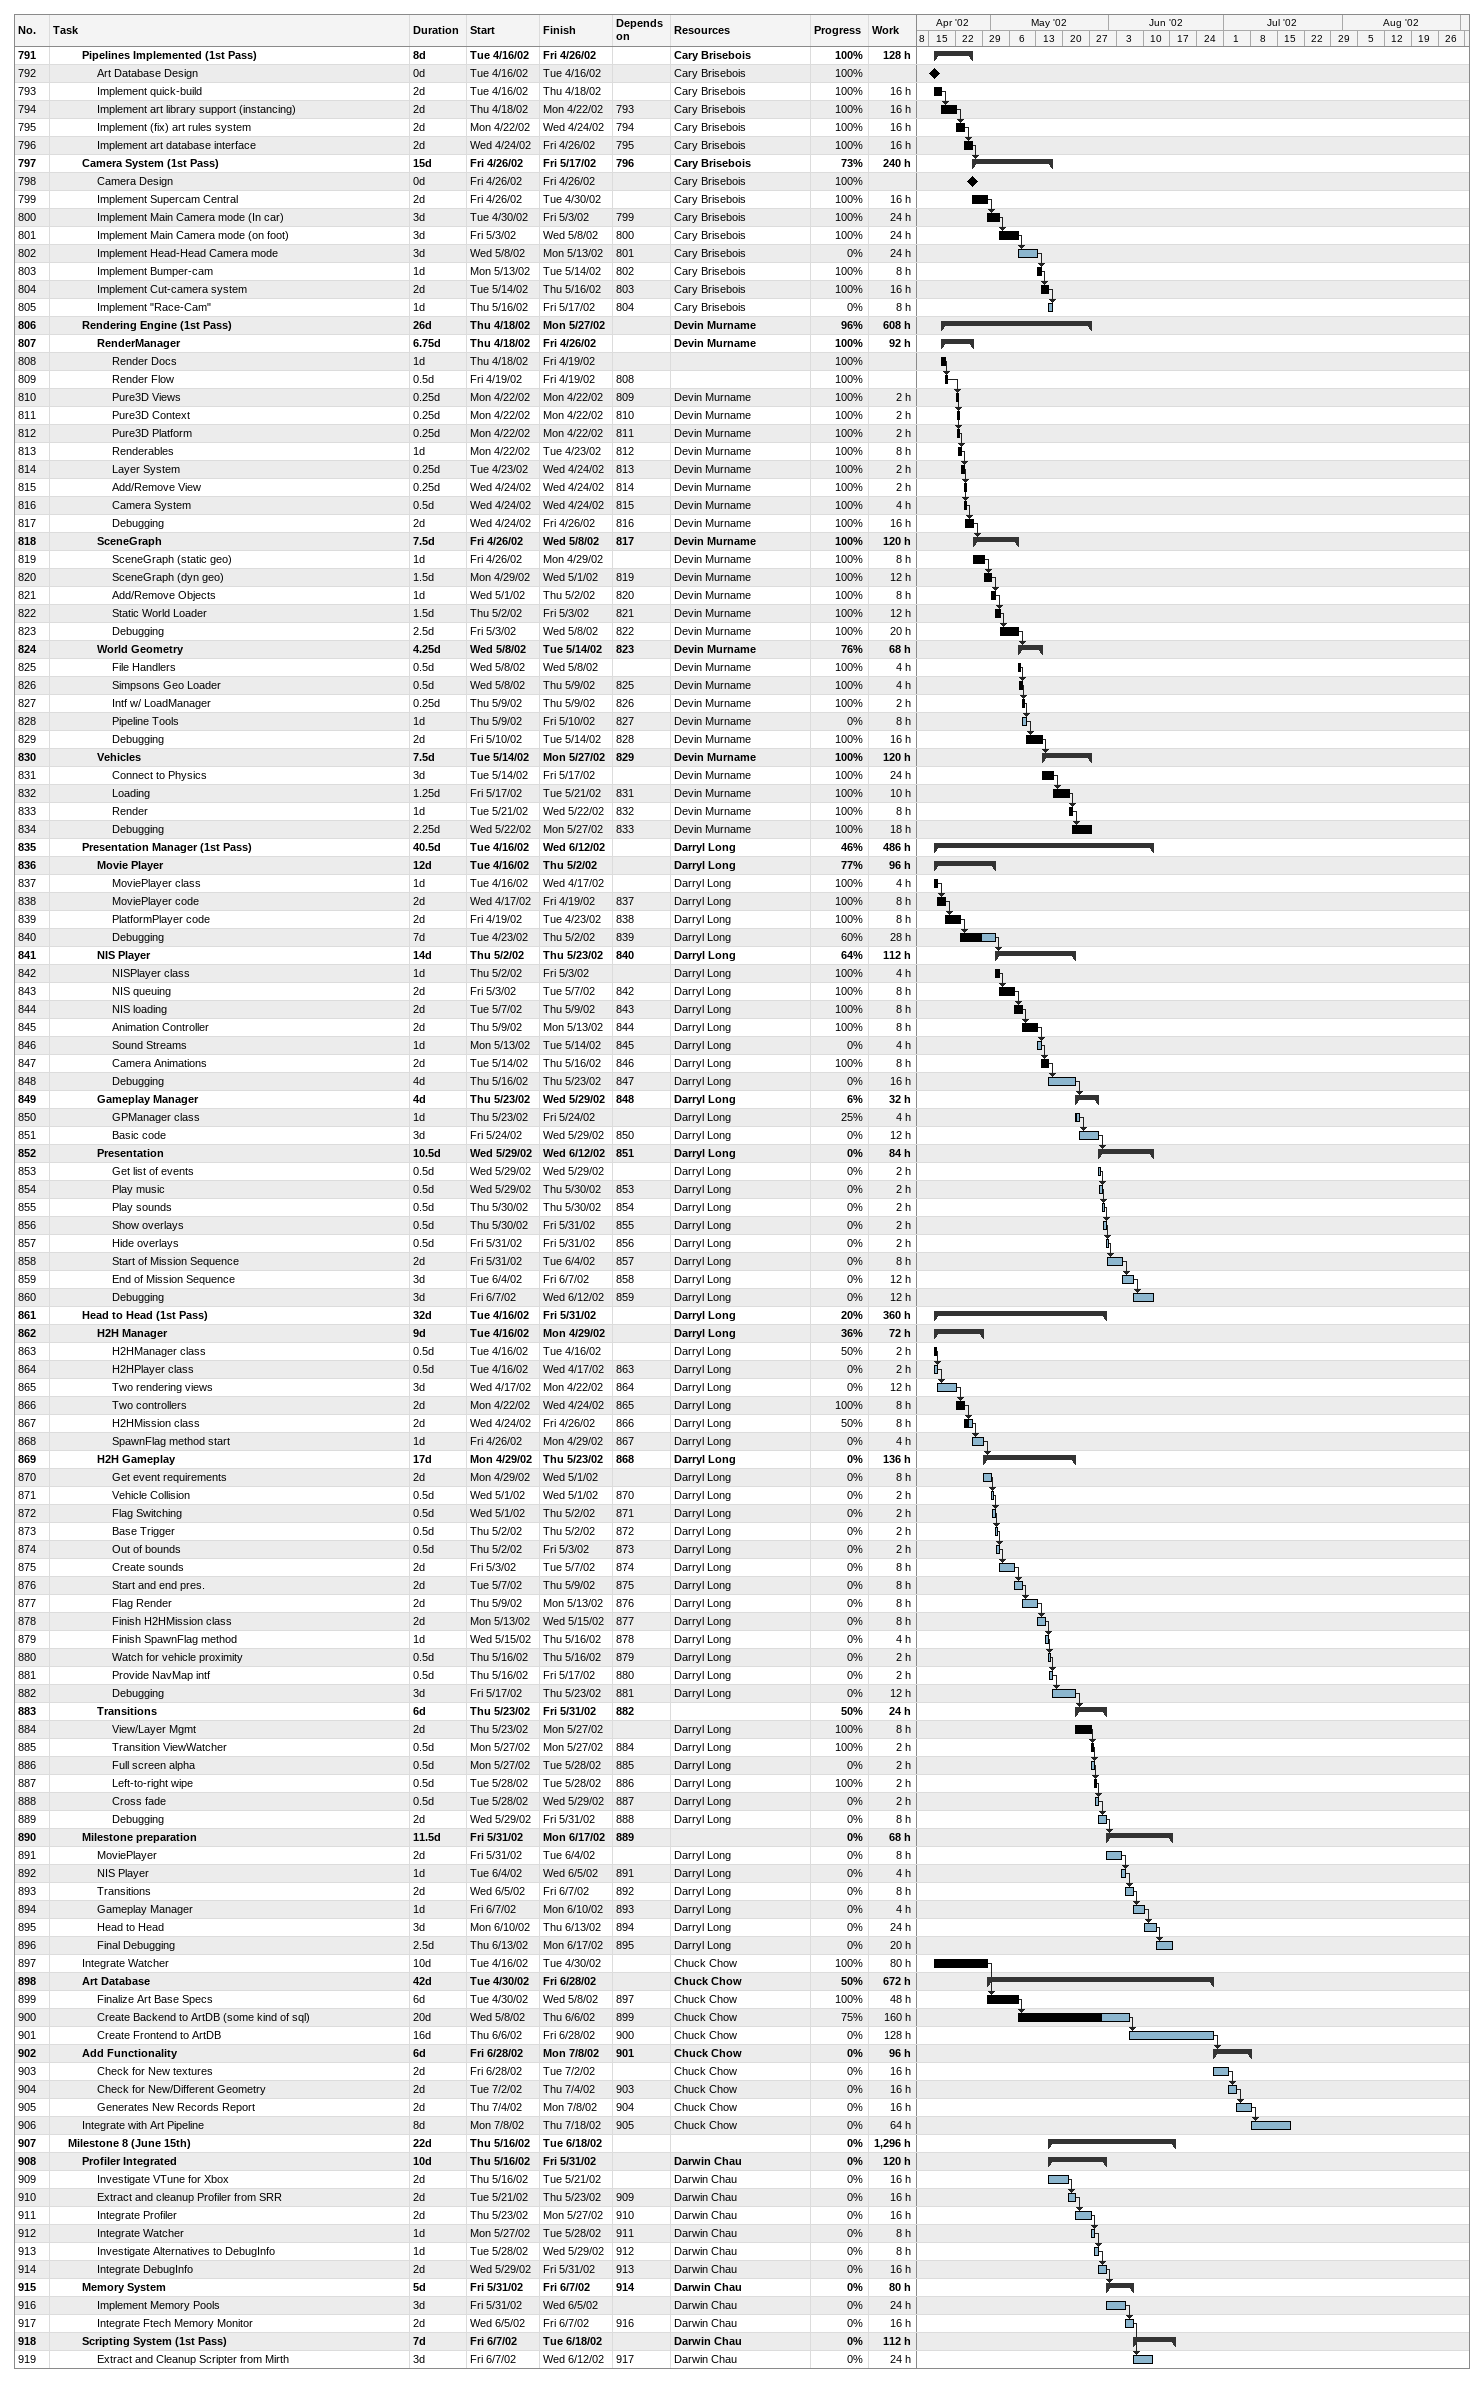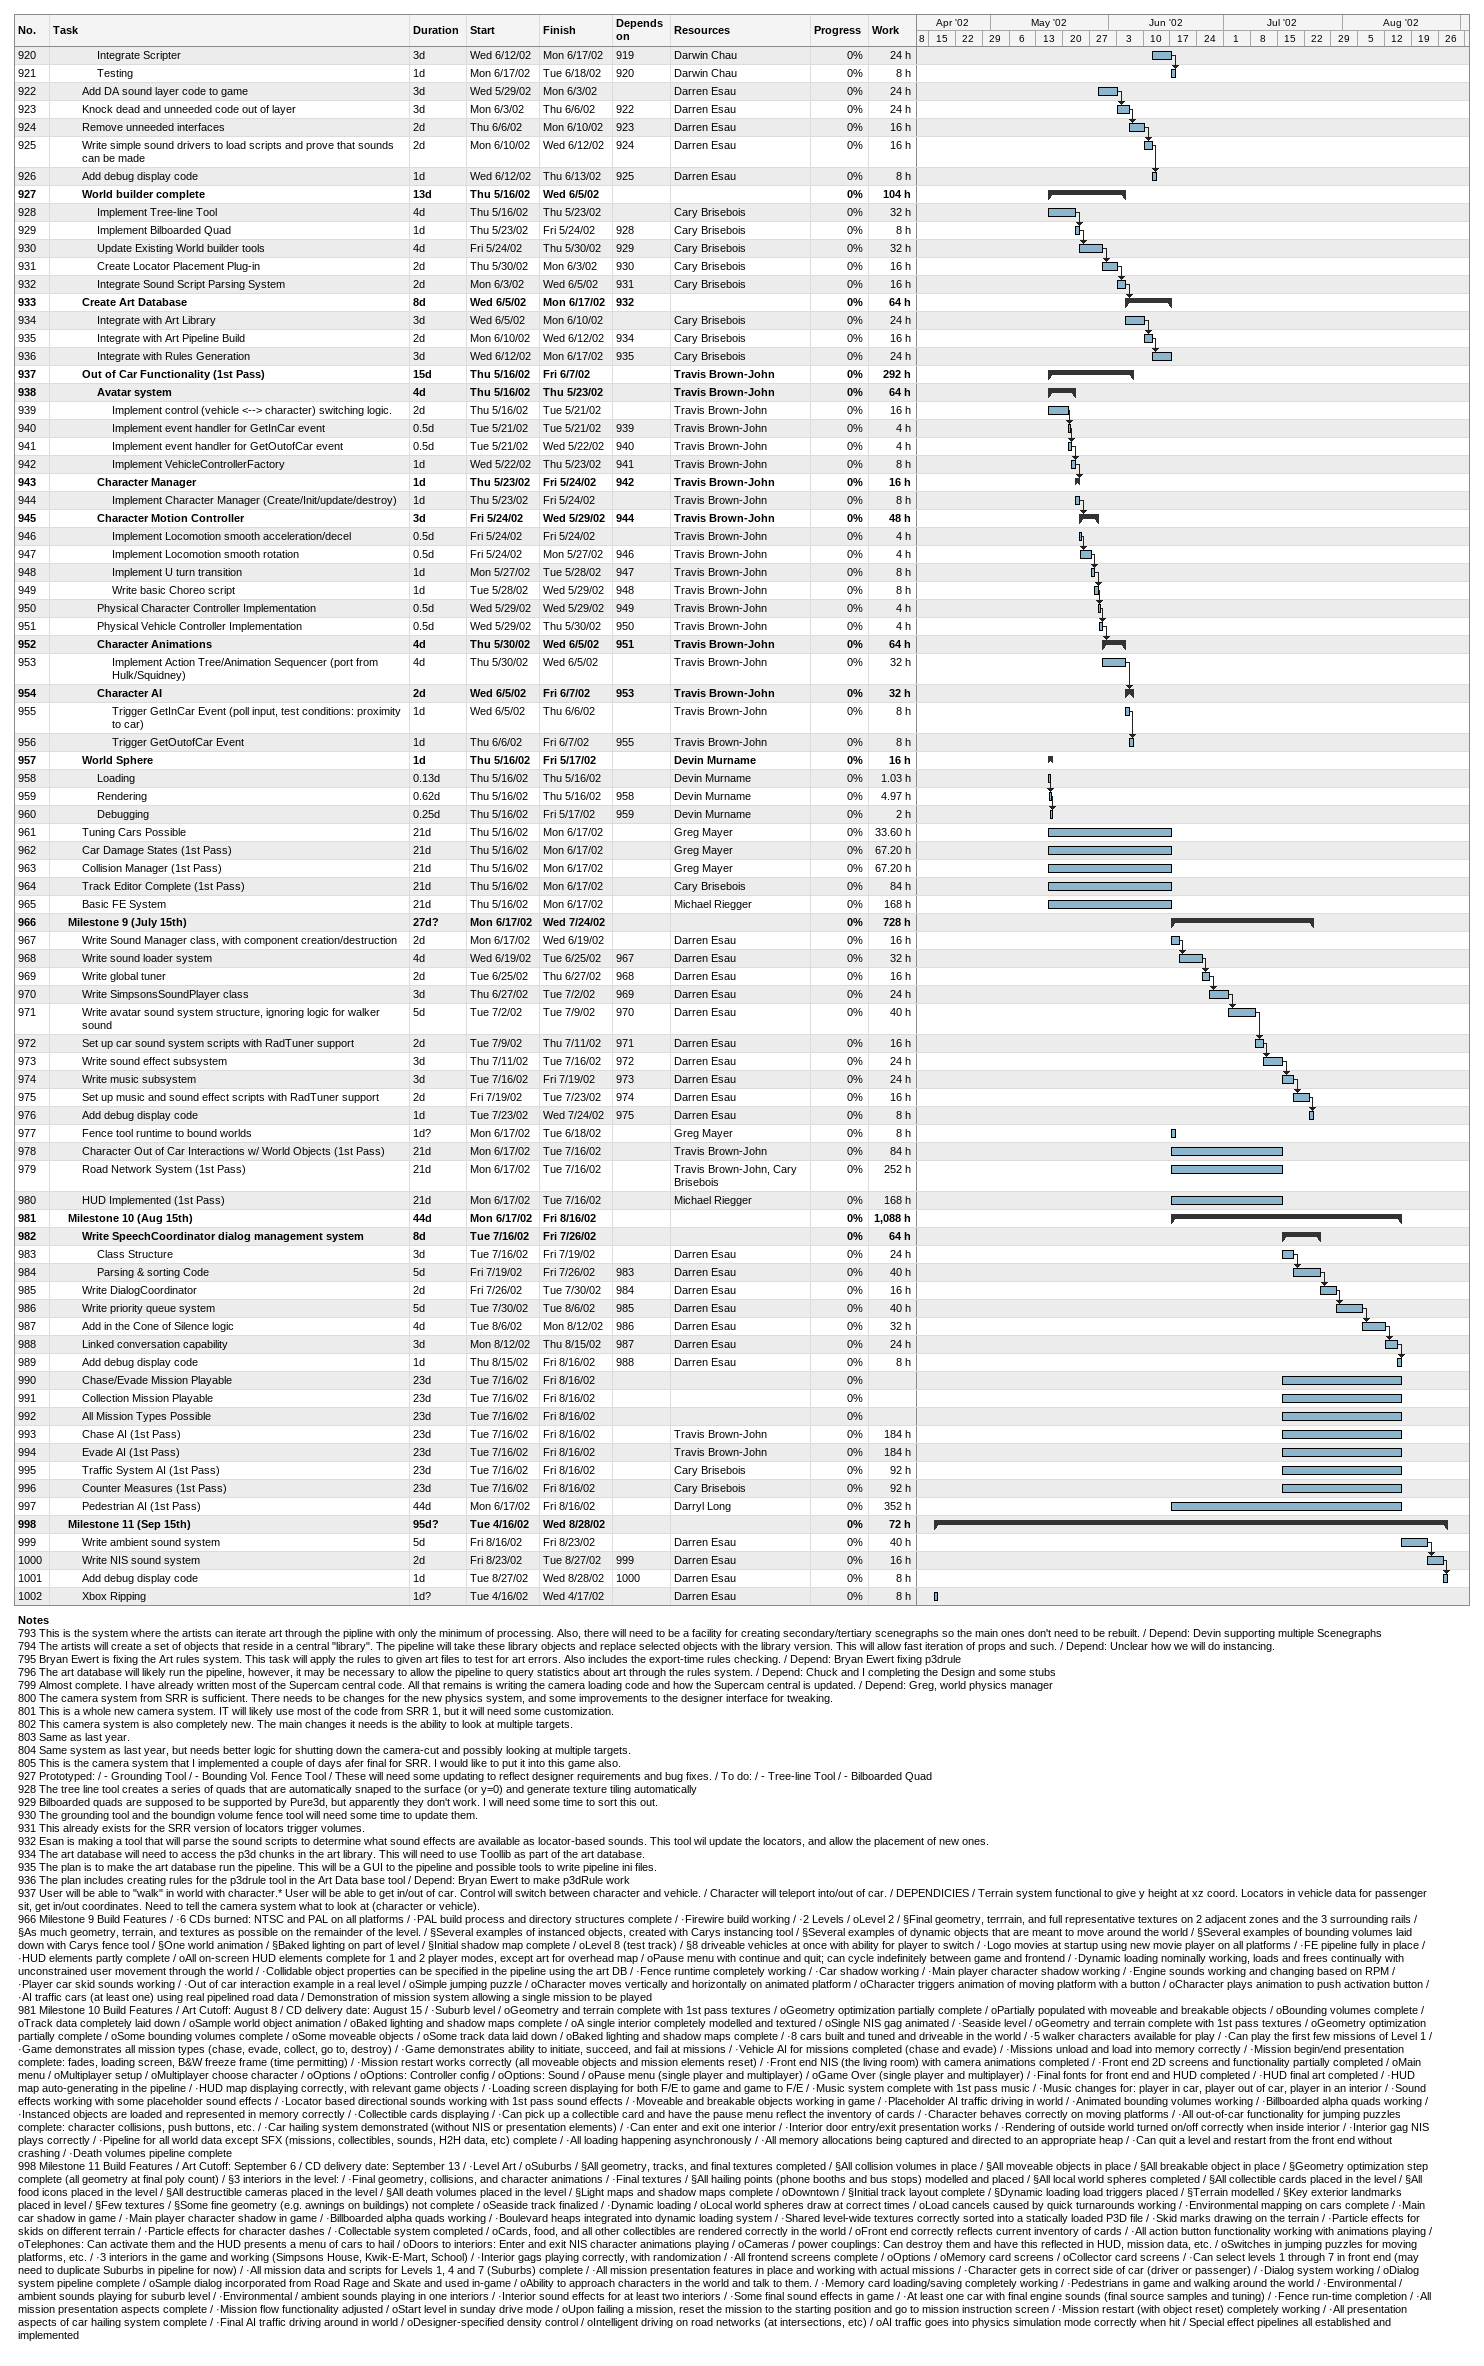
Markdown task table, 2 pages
| ID | Level | Task | Duration | Start | Finish | Predecessors | Resources | % complete | Work (h) |
|---|---|---|---|---|---|---|---|---|---|
| 791 | 3 | **Pipelines Implemented (1st Pass)** | 8d | 2002-04-16 | 2002-04-26 |  | Cary Brisebois | 100 | 128 |
| 792 | 4 | Art Database Design | 0d | 2002-04-16 | 2002-04-16 |  | Cary Brisebois | 100 |  |
| 793 | 4 | Implement quick-build | 2d | 2002-04-16 | 2002-04-18 |  | Cary Brisebois | 100 | 16 |
| 794 | 4 | Implement art library support (instancing) | 2d | 2002-04-18 | 2002-04-22 | 793 | Cary Brisebois | 100 | 16 |
| 795 | 4 | Implement (fix) art rules system | 2d | 2002-04-22 | 2002-04-24 | 794 | Cary Brisebois | 100 | 16 |
| 796 | 4 | Implement art database interface | 2d | 2002-04-24 | 2002-04-26 | 795 | Cary Brisebois | 100 | 16 |
| 797 | 3 | **Camera System (1st Pass)** | 15d | 2002-04-26 | 2002-05-17 | 796 | Cary Brisebois | 73 | 240 |
| 798 | 4 | Camera Design | 0d | 2002-04-26 | 2002-04-26 |  | Cary Brisebois | 100 |  |
| 799 | 4 | Implement Supercam Central | 2d | 2002-04-26 | 2002-04-30 |  | Cary Brisebois | 100 | 16 |
| 800 | 4 | Implement Main Camera mode (In car) | 3d | 2002-04-30 | 2002-05-03 | 799 | Cary Brisebois | 100 | 24 |
| 801 | 4 | Implement Main Camera mode (on foot) | 3d | 2002-05-03 | 2002-05-08 | 800 | Cary Brisebois | 100 | 24 |
| 802 | 4 | Implement Head-Head Camera mode | 3d | 2002-05-08 | 2002-05-13 | 801 | Cary Brisebois | 0 | 24 |
| 803 | 4 | Implement Bumper-cam | 1d | 2002-05-13 | 2002-05-14 | 802 | Cary Brisebois | 100 | 8 |
| 804 | 4 | Implement Cut-camera system | 2d | 2002-05-14 | 2002-05-16 | 803 | Cary Brisebois | 100 | 16 |
| 805 | 4 | Implement "Race-Cam" | 1d | 2002-05-16 | 2002-05-17 | 804 | Cary Brisebois | 0 | 8 |
| 806 | 3 | **Rendering Engine (1st Pass)** | 26d | 2002-04-18 | 2002-05-27 |  | Devin Murname | 96 | 608 |
| 807 | 4 | **RenderManager** | 6.75d | 2002-04-18 | 2002-04-26 |  | Devin Murname | 100 | 92 |
| 808 | 5 | Render Docs | 1d | 2002-04-18 | 2002-04-19 |  |  | 100 |  |
| 809 | 5 | Render Flow | 0.5d | 2002-04-19 | 2002-04-19 | 808 |  | 100 |  |
| 810 | 5 | Pure3D Views | 0.25d | 2002-04-22 | 2002-04-22 | 809 | Devin Murname | 100 | 2 |
| 811 | 5 | Pure3D Context | 0.25d | 2002-04-22 | 2002-04-22 | 810 | Devin Murname | 100 | 2 |
| 812 | 5 | Pure3D Platform | 0.25d | 2002-04-22 | 2002-04-22 | 811 | Devin Murname | 100 | 2 |
| 813 | 5 | Renderables | 1d | 2002-04-22 | 2002-04-23 | 812 | Devin Murname | 100 | 8 |
| 814 | 5 | Layer System | 0.25d | 2002-04-23 | 2002-04-24 | 813 | Devin Murname | 100 | 2 |
| 815 | 5 | Add/Remove View | 0.25d | 2002-04-24 | 2002-04-24 | 814 | Devin Murname | 100 | 2 |
| 816 | 5 | Camera System | 0.5d | 2002-04-24 | 2002-04-24 | 815 | Devin Murname | 100 | 4 |
| 817 | 5 | Debugging | 2d | 2002-04-24 | 2002-04-26 | 816 | Devin Murname | 100 | 16 |
| 818 | 4 | **SceneGraph** | 7.5d | 2002-04-26 | 2002-05-08 | 817 | Devin Murname | 100 | 120 |
| 819 | 5 | SceneGraph (static geo) | 1d | 2002-04-26 | 2002-04-29 |  | Devin Murname | 100 | 8 |
| 820 | 5 | SceneGraph (dyn geo) | 1.5d | 2002-04-29 | 2002-05-01 | 819 | Devin Murname | 100 | 12 |
| 821 | 5 | Add/Remove Objects | 1d | 2002-05-01 | 2002-05-02 | 820 | Devin Murname | 100 | 8 |
| 822 | 5 | Static World Loader | 1.5d | 2002-05-02 | 2002-05-03 | 821 | Devin Murname | 100 | 12 |
| 823 | 5 | Debugging | 2.5d | 2002-05-03 | 2002-05-08 | 822 | Devin Murname | 100 | 20 |
| 824 | 4 | **World Geometry** | 4.25d | 2002-05-08 | 2002-05-14 | 823 | Devin Murname | 76 | 68 |
| 825 | 5 | File Handlers | 0.5d | 2002-05-08 | 2002-05-08 |  | Devin Murname | 100 | 4 |
| 826 | 5 | Simpsons Geo Loader | 0.5d | 2002-05-08 | 2002-05-09 | 825 | Devin Murname | 100 | 4 |
| 827 | 5 | Intf w/ LoadManager | 0.25d | 2002-05-09 | 2002-05-09 | 826 | Devin Murname | 100 | 2 |
| 828 | 5 | Pipeline Tools | 1d | 2002-05-09 | 2002-05-10 | 827 | Devin Murname | 0 | 8 |
| 829 | 5 | Debugging | 2d | 2002-05-10 | 2002-05-14 | 828 | Devin Murname | 100 | 16 |
| 830 | 4 | **Vehicles** | 7.5d | 2002-05-14 | 2002-05-27 | 829 | Devin Murname | 100 | 120 |
| 831 | 5 | Connect to Physics | 3d | 2002-05-14 | 2002-05-17 |  | Devin Murname | 100 | 24 |
| 832 | 5 | Loading | 1.25d | 2002-05-17 | 2002-05-21 | 831 | Devin Murname | 100 | 10 |
| 833 | 5 | Render | 1d | 2002-05-21 | 2002-05-22 | 832 | Devin Murname | 100 | 8 |
| 834 | 5 | Debugging | 2.25d | 2002-05-22 | 2002-05-27 | 833 | Devin Murname | 100 | 18 |
| 835 | 3 | **Presentation Manager (1st Pass)** | 40.5d | 2002-04-16 | 2002-06-12 |  | Darryl Long | 46 | 486 |
| 836 | 4 | **Movie Player** | 12d | 2002-04-16 | 2002-05-02 |  | Darryl Long | 77 | 96 |
| 837 | 5 | MoviePlayer class | 1d | 2002-04-16 | 2002-04-17 |  | Darryl Long | 100 | 4 |
| 838 | 5 | MoviePlayer code | 2d | 2002-04-17 | 2002-04-19 | 837 | Darryl Long | 100 | 8 |
| 839 | 5 | PlatformPlayer code | 2d | 2002-04-19 | 2002-04-23 | 838 | Darryl Long | 100 | 8 |
| 840 | 5 | Debugging | 7d | 2002-04-23 | 2002-05-02 | 839 | Darryl Long | 60 | 28 |
| 841 | 4 | **NIS Player** | 14d | 2002-05-02 | 2002-05-23 | 840 | Darryl Long | 64 | 112 |
| 842 | 5 | NISPlayer class | 1d | 2002-05-02 | 2002-05-03 |  | Darryl Long | 100 | 4 |
| 843 | 5 | NIS queuing | 2d | 2002-05-03 | 2002-05-07 | 842 | Darryl Long | 100 | 8 |
| 844 | 5 | NIS loading | 2d | 2002-05-07 | 2002-05-09 | 843 | Darryl Long | 100 | 8 |
| 845 | 5 | Animation Controller | 2d | 2002-05-09 | 2002-05-13 | 844 | Darryl Long | 100 | 8 |
| 846 | 5 | Sound Streams | 1d | 2002-05-13 | 2002-05-14 | 845 | Darryl Long | 0 | 4 |
| 847 | 5 | Camera Animations | 2d | 2002-05-14 | 2002-05-16 | 846 | Darryl Long | 100 | 8 |
| 848 | 5 | Debugging | 4d | 2002-05-16 | 2002-05-23 | 847 | Darryl Long | 0 | 16 |
| 849 | 4 | **Gameplay Manager** | 4d | 2002-05-23 | 2002-05-29 | 848 | Darryl Long | 6 | 32 |
| 850 | 5 | GPManager class | 1d | 2002-05-23 | 2002-05-24 |  | Darryl Long | 25 | 4 |
| 851 | 5 | Basic code | 3d | 2002-05-24 | 2002-05-29 | 850 | Darryl Long | 0 | 12 |
| 852 | 4 | **Presentation** | 10.5d | 2002-05-29 | 2002-06-12 | 851 | Darryl Long | 0 | 84 |
| 853 | 5 | Get list of events | 0.5d | 2002-05-29 | 2002-05-29 |  | Darryl Long | 0 | 2 |
| 854 | 5 | Play music | 0.5d | 2002-05-29 | 2002-05-30 | 853 | Darryl Long | 0 | 2 |
| 855 | 5 | Play sounds | 0.5d | 2002-05-30 | 2002-05-30 | 854 | Darryl Long | 0 | 2 |
| 856 | 5 | Show overlays | 0.5d | 2002-05-30 | 2002-05-31 | 855 | Darryl Long | 0 | 2 |
| 857 | 5 | Hide overlays | 0.5d | 2002-05-31 | 2002-05-31 | 856 | Darryl Long | 0 | 2 |
| 858 | 5 | Start of Mission Sequence | 2d | 2002-05-31 | 2002-06-04 | 857 | Darryl Long | 0 | 8 |
| 859 | 5 | End of Mission Sequence | 3d | 2002-06-04 | 2002-06-07 | 858 | Darryl Long | 0 | 12 |
| 860 | 5 | Debugging | 3d | 2002-06-07 | 2002-06-12 | 859 | Darryl Long | 0 | 12 |
| 861 | 3 | **Head to Head (1st Pass)** | 32d | 2002-04-16 | 2002-05-31 |  | Darryl Long | 20 | 360 |
| 862 | 4 | **H2H Manager** | 9d | 2002-04-16 | 2002-04-29 |  | Darryl Long | 36 | 72 |
| 863 | 5 | H2HManager class | 0.5d | 2002-04-16 | 2002-04-16 |  | Darryl Long | 50 | 2 |
| 864 | 5 | H2HPlayer class | 0.5d | 2002-04-16 | 2002-04-17 | 863 | Darryl Long | 0 | 2 |
| 865 | 5 | Two rendering views | 3d | 2002-04-17 | 2002-04-22 | 864 | Darryl Long | 0 | 12 |
| 866 | 5 | Two controllers | 2d | 2002-04-22 | 2002-04-24 | 865 | Darryl Long | 100 | 8 |
| 867 | 5 | H2HMission class | 2d | 2002-04-24 | 2002-04-26 | 866 | Darryl Long | 50 | 8 |
| 868 | 5 | SpawnFlag method start | 1d | 2002-04-26 | 2002-04-29 | 867 | Darryl Long | 0 | 4 |
| 869 | 4 | **H2H Gameplay** | 17d | 2002-04-29 | 2002-05-23 | 868 | Darryl Long | 0 | 136 |
| 870 | 5 | Get event requirements | 2d | 2002-04-29 | 2002-05-01 |  | Darryl Long | 0 | 8 |
| 871 | 5 | Vehicle Collision | 0.5d | 2002-05-01 | 2002-05-01 | 870 | Darryl Long | 0 | 2 |
| 872 | 5 | Flag Switching | 0.5d | 2002-05-01 | 2002-05-02 | 871 | Darryl Long | 0 | 2 |
| 873 | 5 | Base Trigger | 0.5d | 2002-05-02 | 2002-05-02 | 872 | Darryl Long | 0 | 2 |
| 874 | 5 | Out of bounds | 0.5d | 2002-05-02 | 2002-05-03 | 873 | Darryl Long | 0 | 2 |
| 875 | 5 | Create sounds | 2d | 2002-05-03 | 2002-05-07 | 874 | Darryl Long | 0 | 8 |
| 876 | 5 | Start and end pres. | 2d | 2002-05-07 | 2002-05-09 | 875 | Darryl Long | 0 | 8 |
| 877 | 5 | Flag Render | 2d | 2002-05-09 | 2002-05-13 | 876 | Darryl Long | 0 | 8 |
| 878 | 5 | Finish H2HMission class | 2d | 2002-05-13 | 2002-05-15 | 877 | Darryl Long | 0 | 8 |
| 879 | 5 | Finish SpawnFlag method | 1d | 2002-05-15 | 2002-05-16 | 878 | Darryl Long | 0 | 4 |
| 880 | 5 | Watch for vehicle proximity | 0.5d | 2002-05-16 | 2002-05-16 | 879 | Darryl Long | 0 | 2 |
| 881 | 5 | Provide NavMap intf | 0.5d | 2002-05-16 | 2002-05-17 | 880 | Darryl Long | 0 | 2 |
| 882 | 5 | Debugging | 3d | 2002-05-17 | 2002-05-23 | 881 | Darryl Long | 0 | 12 |
| 883 | 4 | **Transitions** | 6d | 2002-05-23 | 2002-05-31 | 882 |  | 50 | 24 |
| 884 | 5 | View/Layer Mgmt | 2d | 2002-05-23 | 2002-05-27 |  | Darryl Long | 100 | 8 |
| 885 | 5 | Transition ViewWatcher | 0.5d | 2002-05-27 | 2002-05-27 | 884 | Darryl Long | 100 | 2 |
| 886 | 5 | Full screen alpha | 0.5d | 2002-05-27 | 2002-05-28 | 885 | Darryl Long | 0 | 2 |
| 887 | 5 | Left-to-right wipe | 0.5d | 2002-05-28 | 2002-05-28 | 886 | Darryl Long | 100 | 2 |
| 888 | 5 | Cross fade | 0.5d | 2002-05-28 | 2002-05-29 | 887 | Darryl Long | 0 | 2 |
| 889 | 5 | Debugging | 2d | 2002-05-29 | 2002-05-31 | 888 | Darryl Long | 0 | 8 |
| 890 | 3 | **Milestone preparation** | 11.5d | 2002-05-31 | 2002-06-17 | 889 |  | 0 | 68 |
| 891 | 4 | MoviePlayer | 2d | 2002-05-31 | 2002-06-04 |  | Darryl Long | 0 | 8 |
| 892 | 4 | NIS Player | 1d | 2002-06-04 | 2002-06-05 | 891 | Darryl Long | 0 | 4 |
| 893 | 4 | Transitions | 2d | 2002-06-05 | 2002-06-07 | 892 | Darryl Long | 0 | 8 |
| 894 | 4 | Gameplay Manager | 1d | 2002-06-07 | 2002-06-10 | 893 | Darryl Long | 0 | 4 |
| 895 | 4 | Head to Head | 3d | 2002-06-10 | 2002-06-13 | 894 | Darryl Long | 0 | 24 |
| 896 | 4 | Final Debugging | 2.5d | 2002-06-13 | 2002-06-17 | 895 | Darryl Long | 0 | 20 |
| 897 | 3 | Integrate Watcher | 10d | 2002-04-16 | 2002-04-30 |  | Chuck Chow | 100 | 80 |
| 898 | 3 | **Art Database** | 42d | 2002-04-30 | 2002-06-28 |  | Chuck Chow | 50 | 672 |
| 899 | 4 | Finalize Art Base Specs | 6d | 2002-04-30 | 2002-05-08 | 897 | Chuck Chow | 100 | 48 |
| 900 | 4 | Create Backend to ArtDB (some kind of sql) | 20d | 2002-05-08 | 2002-06-06 | 899 | Chuck Chow | 75 | 160 |
| 901 | 4 | Create Frontend to ArtDB | 16d | 2002-06-06 | 2002-06-28 | 900 | Chuck Chow | 0 | 128 |
| 902 | 3 | **Add Functionality** | 6d | 2002-06-28 | 2002-07-08 | 901 | Chuck Chow | 0 | 96 |
| 903 | 4 | Check for New textures | 2d | 2002-06-28 | 2002-07-02 |  | Chuck Chow | 0 | 16 |
| 904 | 4 | Check for New/Different Geometry | 2d | 2002-07-02 | 2002-07-04 | 903 | Chuck Chow | 0 | 16 |
| 905 | 4 | Generates New Records Report | 2d | 2002-07-04 | 2002-07-08 | 904 | Chuck Chow | 0 | 16 |
| 906 | 3 | Integrate with Art Pipeline | 8d | 2002-07-08 | 2002-07-18 | 905 | Chuck Chow | 0 | 64 |
| 907 | 2 | **Milestone 8 (June 15th)** | 22d | 2002-05-16 | 2002-06-18 |  |  | 0 | 1296 |
| 908 | 3 | **Profiler Integrated** | 10d | 2002-05-16 | 2002-05-31 |  | Darwin Chau | 0 | 120 |
| 909 | 4 | Investigate VTune for Xbox | 2d | 2002-05-16 | 2002-05-21 |  | Darwin Chau | 0 | 16 |
| 910 | 4 | Extract and cleanup Profiler from SRR | 2d | 2002-05-21 | 2002-05-23 | 909 | Darwin Chau | 0 | 16 |
| 911 | 4 | Integrate Profiler | 2d | 2002-05-23 | 2002-05-27 | 910 | Darwin Chau | 0 | 16 |
| 912 | 4 | Integrate Watcher | 1d | 2002-05-27 | 2002-05-28 | 911 | Darwin Chau | 0 | 8 |
| 913 | 4 | Investigate Alternatives to DebugInfo | 1d | 2002-05-28 | 2002-05-29 | 912 | Darwin Chau | 0 | 8 |
| 914 | 4 | Integrate DebugInfo | 2d | 2002-05-29 | 2002-05-31 | 913 | Darwin Chau | 0 | 16 |
| 915 | 3 | **Memory System** | 5d | 2002-05-31 | 2002-06-07 | 914 | Darwin Chau | 0 | 80 |
| 916 | 4 | Implement Memory Pools | 3d | 2002-05-31 | 2002-06-05 |  | Darwin Chau | 0 | 24 |
| 917 | 4 | Integrate Ftech Memory Monitor | 2d | 2002-06-05 | 2002-06-07 | 916 | Darwin Chau | 0 | 16 |
| 918 | 3 | **Scripting System (1st Pass)** | 7d | 2002-06-07 | 2002-06-18 |  | Darwin Chau | 0 | 112 |
| 919 | 4 | Extract and Cleanup Scripter from Mirth | 3d | 2002-06-07 | 2002-06-12 | 917 | Darwin Chau | 0 | 24 |
| 920 | 4 | Integrate Scripter | 3d | 2002-06-12 | 2002-06-17 | 919 | Darwin Chau | 0 | 24 |
| 921 | 4 | Testing | 1d | 2002-06-17 | 2002-06-18 | 920 | Darwin Chau | 0 | 8 |
| 922 | 3 | Add DA sound layer code to game | 3d | 2002-05-29 | 2002-06-03 |  | Darren Esau | 0 | 24 |
| 923 | 3 | Knock dead and unneeded code out of layer | 3d | 2002-06-03 | 2002-06-06 | 922 | Darren Esau | 0 | 24 |
| 924 | 3 | Remove unneeded interfaces | 2d | 2002-06-06 | 2002-06-10 | 923 | Darren Esau | 0 | 16 |
| 925 | 3 | Write simple sound drivers to load scripts and prove that sounds can be made | 2d | 2002-06-10 | 2002-06-12 | 924 | Darren Esau | 0 | 16 |
| 926 | 3 | Add debug display code | 1d | 2002-06-12 | 2002-06-13 | 925 | Darren Esau | 0 | 8 |
| 927 | 3 | **World builder complete** | 13d | 2002-05-16 | 2002-06-05 |  |  | 0 | 104 |
| 928 | 4 | Implement Tree-line Tool | 4d | 2002-05-16 | 2002-05-23 |  | Cary Brisebois | 0 | 32 |
| 929 | 4 | Implement Bilboarded Quad | 1d | 2002-05-23 | 2002-05-24 | 928 | Cary Brisebois | 0 | 8 |
| 930 | 4 | Update Existing World builder tools | 4d | 2002-05-24 | 2002-05-30 | 929 | Cary Brisebois | 0 | 32 |
| 931 | 4 | Create Locator Placement Plug-in | 2d | 2002-05-30 | 2002-06-03 | 930 | Cary Brisebois | 0 | 16 |
| 932 | 4 | Integrate Sound Script Parsing System | 2d | 2002-06-03 | 2002-06-05 | 931 | Cary Brisebois | 0 | 16 |
| 933 | 3 | **Create Art Database** | 8d | 2002-06-05 | 2002-06-17 | 932 |  | 0 | 64 |
| 934 | 4 | Integrate with Art Library | 3d | 2002-06-05 | 2002-06-10 |  | Cary Brisebois | 0 | 24 |
| 935 | 4 | Integrate with Art Pipeline Build | 2d | 2002-06-10 | 2002-06-12 | 934 | Cary Brisebois | 0 | 16 |
| 936 | 4 | Integrate with Rules Generation | 3d | 2002-06-12 | 2002-06-17 | 935 | Cary Brisebois | 0 | 24 |
| 937 | 3 | **Out of Car Functionality (1st Pass)** | 15d | 2002-05-16 | 2002-06-07 |  | Travis Brown-John | 0 | 292 |
| 938 | 4 | **Avatar system** | 4d | 2002-05-16 | 2002-05-23 |  | Travis Brown-John | 0 | 64 |
| 939 | 5 | Implement control (vehicle <--> character) switching logic. | 2d | 2002-05-16 | 2002-05-21 |  | Travis Brown-John | 0 | 16 |
| 940 | 5 | Implement event handler for GetInCar event | 0.5d | 2002-05-21 | 2002-05-21 | 939 | Travis Brown-John | 0 | 4 |
| 941 | 5 | Implement event handler for GetOutofCar event | 0.5d | 2002-05-21 | 2002-05-22 | 940 | Travis Brown-John | 0 | 4 |
| 942 | 5 | Implement VehicleControllerFactory | 1d | 2002-05-22 | 2002-05-23 | 941 | Travis Brown-John | 0 | 8 |
| 943 | 4 | **Character Manager** | 1d | 2002-05-23 | 2002-05-24 | 942 | Travis Brown-John | 0 | 16 |
| 944 | 5 | Implement Character Manager (Create/Init/update/destroy) | 1d | 2002-05-23 | 2002-05-24 |  | Travis Brown-John | 0 | 8 |
| 945 | 4 | **Character Motion Controller** | 3d | 2002-05-24 | 2002-05-29 | 944 | Travis Brown-John | 0 | 48 |
| 946 | 5 | Implement Locomotion smooth acceleration/decel | 0.5d | 2002-05-24 | 2002-05-24 |  | Travis Brown-John | 0 | 4 |
| 947 | 5 | Implement Locomotion smooth rotation | 0.5d | 2002-05-24 | 2002-05-27 | 946 | Travis Brown-John | 0 | 4 |
| 948 | 5 | Implement U turn transition | 1d | 2002-05-27 | 2002-05-28 | 947 | Travis Brown-John | 0 | 8 |
| 949 | 5 | Write basic Choreo script | 1d | 2002-05-28 | 2002-05-29 | 948 | Travis Brown-John | 0 | 8 |
| 950 | 4 | Physical Character Controller Implementation | 0.5d | 2002-05-29 | 2002-05-29 | 949 | Travis Brown-John | 0 | 4 |
| 951 | 4 | Physical Vehicle Controller Implementation | 0.5d | 2002-05-29 | 2002-05-30 | 950 | Travis Brown-John | 0 | 4 |
| 952 | 4 | **Character Animations** | 4d | 2002-05-30 | 2002-06-05 | 951 | Travis Brown-John | 0 | 64 |
| 953 | 5 | Implement Action Tree/Animation Sequencer (port from Hulk/Squidney) | 4d | 2002-05-30 | 2002-06-05 |  | Travis Brown-John | 0 | 32 |
| 954 | 4 | **Character AI** | 2d | 2002-06-05 | 2002-06-07 | 953 | Travis Brown-John | 0 | 32 |
| 955 | 5 | Trigger GetInCar Event (poll input, test conditions: proximity to car) | 1d | 2002-06-05 | 2002-06-06 |  | Travis Brown-John | 0 | 8 |
| 956 | 5 | Trigger GetOutofCar Event | 1d | 2002-06-06 | 2002-06-07 | 955 | Travis Brown-John | 0 | 8 |
| 957 | 3 | **World Sphere** | 1d | 2002-05-16 | 2002-05-17 |  | Devin Murname | 0 | 16 |
| 958 | 4 | Loading | 0.13d | 2002-05-16 | 2002-05-16 |  | Devin Murname | 0 | 1.03 |
| 959 | 4 | Rendering | 0.62d | 2002-05-16 | 2002-05-16 | 958 | Devin Murname | 0 | 4.97 |
| 960 | 4 | Debugging | 0.25d | 2002-05-16 | 2002-05-17 | 959 | Devin Murname | 0 | 2 |
| 961 | 3 | Tuning Cars Possible | 21d | 2002-05-16 | 2002-06-17 |  | Greg Mayer | 0 | 33.60 |
| 962 | 3 | Car Damage States (1st Pass) | 21d | 2002-05-16 | 2002-06-17 |  | Greg Mayer | 0 | 67.20 |
| 963 | 3 | Collision Manager (1st Pass) | 21d | 2002-05-16 | 2002-06-17 |  | Greg Mayer | 0 | 67.20 |
| 964 | 3 | Track Editor Complete (1st Pass) | 21d | 2002-05-16 | 2002-06-17 |  | Cary Brisebois | 0 | 84 |
| 965 | 3 | Basic FE System | 21d | 2002-05-16 | 2002-06-17 |  | Michael Riegger | 0 | 168 |
| 966 | 2 | **Milestone 9 (July 15th)** | 27d? | 2002-06-17 | 2002-07-24 |  |  | 0 | 728 |
| 967 | 3 | Write Sound Manager class, with component creation/destruction | 2d | 2002-06-17 | 2002-06-19 |  | Darren Esau | 0 | 16 |
| 968 | 3 | Write sound loader system | 4d | 2002-06-19 | 2002-06-25 | 967 | Darren Esau | 0 | 32 |
| 969 | 3 | Write global tuner | 2d | 2002-06-25 | 2002-06-27 | 968 | Darren Esau | 0 | 16 |
| 970 | 3 | Write SimpsonsSoundPlayer class | 3d | 2002-06-27 | 2002-07-02 | 969 | Darren Esau | 0 | 24 |
| 971 | 3 | Write avatar sound system structure, ignoring logic for walker sound | 5d | 2002-07-02 | 2002-07-09 | 970 | Darren Esau | 0 | 40 |
| 972 | 3 | Set up car sound system scripts with RadTuner support | 2d | 2002-07-09 | 2002-07-11 | 971 | Darren Esau | 0 | 16 |
| 973 | 3 | Write sound effect subsystem | 3d | 2002-07-11 | 2002-07-16 | 972 | Darren Esau | 0 | 24 |
| 974 | 3 | Write music subsystem | 3d | 2002-07-16 | 2002-07-19 | 973 | Darren Esau | 0 | 24 |
| 975 | 3 | Set up music and sound effect scripts with RadTuner support | 2d | 2002-07-19 | 2002-07-23 | 974 | Darren Esau | 0 | 16 |
| 976 | 3 | Add debug display code | 1d | 2002-07-23 | 2002-07-24 | 975 | Darren Esau | 0 | 8 |
| 977 | 3 | Fence tool runtime to bound worlds | 1d? | 2002-06-17 | 2002-06-18 |  | Greg Mayer | 0 | 8 |
| 978 | 3 | Character Out of Car Interactions w/ World Objects (1st Pass) | 21d | 2002-06-17 | 2002-07-16 |  | Travis Brown-John | 0 | 84 |
| 979 | 3 | Road Network System (1st Pass) | 21d | 2002-06-17 | 2002-07-16 |  | Travis Brown-John, Cary Brisebois | 0 | 252 |
| 980 | 3 | HUD Implemented (1st Pass) | 21d | 2002-06-17 | 2002-07-16 |  | Michael Riegger | 0 | 168 |
| 981 | 2 | **Milestone 10 (Aug 15th)** | 44d | 2002-06-17 | 2002-08-16 |  |  | 0 | 1088 |
| 982 | 3 | **Write SpeechCoordinator dialog management system** | 8d | 2002-07-16 | 2002-07-26 |  |  | 0 | 64 |
| 983 | 4 | Class Structure | 3d | 2002-07-16 | 2002-07-19 |  | Darren Esau | 0 | 24 |
| 984 | 4 | Parsing & sorting Code | 5d | 2002-07-19 | 2002-07-26 | 983 | Darren Esau | 0 | 40 |
| 985 | 3 | Write DialogCoordinator | 2d | 2002-07-26 | 2002-07-30 | 984 | Darren Esau | 0 | 16 |
| 986 | 3 | Write priority queue system | 5d | 2002-07-30 | 2002-08-06 | 985 | Darren Esau | 0 | 40 |
| 987 | 3 | Add in the Cone of Silence logic | 4d | 2002-08-06 | 2002-08-12 | 986 | Darren Esau | 0 | 32 |
| 988 | 3 | Linked conversation capability | 3d | 2002-08-12 | 2002-08-15 | 987 | Darren Esau | 0 | 24 |
| 989 | 3 | Add debug display code | 1d | 2002-08-15 | 2002-08-16 | 988 | Darren Esau | 0 | 8 |
| 990 | 3 | Chase/Evade Mission Playable | 23d | 2002-07-16 | 2002-08-16 |  |  | 0 |  |
| 991 | 3 | Collection Mission Playable | 23d | 2002-07-16 | 2002-08-16 |  |  | 0 |  |
| 992 | 3 | All Mission Types Possible | 23d | 2002-07-16 | 2002-08-16 |  |  | 0 |  |
| 993 | 3 | Chase AI (1st Pass) | 23d | 2002-07-16 | 2002-08-16 |  | Travis Brown-John | 0 | 184 |
| 994 | 3 | Evade AI (1st Pass) | 23d | 2002-07-16 | 2002-08-16 |  | Travis Brown-John | 0 | 184 |
| 995 | 3 | Traffic System AI (1st Pass) | 23d | 2002-07-16 | 2002-08-16 |  | Cary Brisebois | 0 | 92 |
| 996 | 3 | Counter Measures (1st Pass) | 23d | 2002-07-16 | 2002-08-16 |  | Cary Brisebois | 0 | 92 |
| 997 | 3 | Pedestrian AI (1st Pass) | 44d | 2002-06-17 | 2002-08-16 |  | Darryl Long | 0 | 352 |
| 998 | 2 | **Milestone 11 (Sep 15th)** | 95d? | 2002-04-16 | 2002-08-28 |  |  | 0 | 72 |
| 999 | 3 | Write ambient sound system | 5d | 2002-08-16 | 2002-08-23 |  | Darren Esau | 0 | 40 |
| 1000 | 3 | Write NIS sound system | 2d | 2002-08-23 | 2002-08-27 | 999 | Darren Esau | 0 | 16 |
| 1001 | 3 | Add debug display code | 1d | 2002-08-27 | 2002-08-28 | 1000 | Darren Esau | 0 | 8 |
| 1002 | 3 | Xbox Ripping | 1d? | 2002-04-16 | 2002-04-17 |  | Darren Esau | 0 | 8 |

Notes
- 793: This is the system where the artists can iterate art through the pipline with only the minimum of processing. Also, there will need to be a facility for creating secondary/tertiary scenegraphs so the main ones don't need to be rebuilt. / Depend: Devin supporting multiple Scenegraphs
- 794: The artists will create a set of objects that reside in a central "library". The pipeline will take these library objects and replace selected objects with the library version. This will allow fast iteration of props and such. / Depend: Unclear how we will do instancing.
- 795: Bryan Ewert is fixing the Art rules system. This task will apply the rules to given art files to test for art errors. Also includes the export-time rules checking. / Depend: Bryan Ewert fixing p3drule
- 796: The art database will likely run the pipeline, however, it may be necessary to allow the pipeline to query statistics about art through the rules system. / Depend: Chuck and I completing the Design and some stubs
- 799: Almost complete. I have already written most of the Supercam central code. All that remains is writing the camera loading code and how the Supercam central is updated. / Depend: Greg, world physics manager
- 800: The camera system from SRR is sufficient. There needs to be changes for the new physics system, and some improvements to the designer interface for tweaking.
- 801: This is a whole new camera system. IT will likely use most of the code from SRR 1, but it will need some customization.
- 802: This camera system is also completely new. The main changes it needs is the ability to look at multiple targets.
- 803: Same as last year.
- 804: Same system as last year, but needs better logic for shutting down the camera-cut and possibly looking at multiple targets.
- 805: This is the camera system that I implemented a couple of days afer final for SRR. I would like to put it into this game also.
- 927: Prototyped: / - Grounding Tool / - Bounding Vol. Fence Tool / These will need some updating to reflect designer requirements and bug fixes. / To do: / - Tree-line Tool / - Bilboarded Quad
- 928: The tree line tool creates a series of quads that are automatically snaped to the surface (or y=0) and generate texture tiling automatically
- 929: Bilboarded quads are supposed to be supported by Pure3d, but apparently they don't work. I will need some time to sort this out.
- 930: The grounding tool and the boundign volume fence tool will need some time to update them.
- 931: This already exists for the SRR version of locators trigger volumes.
- 932: Esan is making a tool that will parse the sound scripts to determine what sound effects are available as locator-based sounds. This tool wil update the locators, and allow the placement of new ones.
- 934: The art database will need to access the p3d chunks in the art library. This will need to use Toollib as part of the art database.
- 935: The plan is to make the art database run the pipeline. This will be a GUI to the pipeline and possible tools to write pipeline ini files.
- 936: The plan includes creating rules for the p3drule tool in the Art Data base tool / Depend: Bryan Ewert to make p3dRule work
- 937: User will be able to "walk" in world with character.* User will be able to get in/out of car. Control will switch between character and vehicle. / Character will teleport into/out of car. / DEPENDICIES / Terrain system functional to give y height at xz coord. Locators in vehicle data for passenger sit, get in/out coordinates. Need to tell the camera system what to look at (character or vehicle).
- 966: Milestone 9 Build Features / ·6 CDs burned: NTSC and PAL on all platforms / ·PAL build process and directory structures complete / ·Firewire build working / ·2 Levels / oLevel 2 / §Final geometry, terrrain, and full representative textures on 2 adjacent zones and the 3 surrounding rails / §As much geometry, terrain, and textures as possible on the remainder of the level. / §Several examples of instanced objects, created with Carys instancing tool / §Several examples of dynamic objects that are meant to move around the world / §Several examples of bounding volumes laid down with Carys fence tool / §One world animation / §Baked lighting on part of level / §Initial shadow map complete / oLevel 8 (test track) / §8 driveable vehicles at once with ability for player to switch / ·Logo movies at startup using new movie player on all platforms / ·FE pipeline fully in place / ·HUD elements partly complete / oAll on-screen HUD elements complete for 1 and 2 player modes, except art for overhead map / oPause menu with continue and quit; can cycle indefinitely between game and frontend / ·Dynamic loading nominally working, loads and frees continually with unconstrained user movement through the world / ·Collidable object properties can be specified in the pipeline using the art DB / ·Fence runtime completely working / ·Car shadow working / ·Main player character shadow working / ·Engine sounds working and changing based on RPM / ·Player car skid sounds working / ·Out of car interaction example in a real level / oSimple jumping puzzle / oCharacter moves vertically and horizontally on animated platform / oCharacter triggers animation of moving platform with a button / oCharacter plays animation to push activation button / ·AI traffic cars (at least one) using real pipelined road data / Demonstration of mission system allowing a single mission to be played
- 981: Milestone 10 Build Features / Art Cutoff: August 8 / CD delivery date: August 15 / ·Suburb level / oGeometry and terrain complete with 1st pass textures / oGeometry optimization partially complete / oPartially populated with moveable and breakable objects / oBounding volumes complete / oTrack data completely laid down / oSample world object animation / oBaked lighting and shadow maps complete / oA single interior completely modelled and textured / oSingle NIS gag animated / ·Seaside level / oGeometry and terrain complete with 1st pass textures / oGeometry optimization partially complete / oSome bounding volumes complete / oSome moveable objects / oSome track data laid down / oBaked lighting and shadow maps complete / ·8 cars built and tuned and driveable in the world / ·5 walker characters available for play / ·Can play the first few missions of Level 1 / ·Game demonstrates all mission types (chase, evade, collect, go to, destroy) / ·Game demonstrates ability to initiate, succeed, and fail at missions / ·Vehicle AI for missions completed (chase and evade) / ·Missions unload and load into memory correctly / ·Mission begin/end presentation complete: fades, loading screen, B&W freeze frame (time permitting) / ·Mission restart works correctly (all moveable objects and mission elements reset) / ·Front end NIS (the living room) with camera animations completed / ·Front end 2D screens and functionality partially completed / oMain menu / oMultiplayer setup / oMultiplayer choose character / oOptions / oOptions: Controller config / oOptions: Sound / oPause menu (single player and multiplayer) / oGame Over (single player and multiplayer) / ·Final fonts for front end and HUD completed / ·HUD final art completed / ·HUD map auto-generating in the pipeline / ·HUD map displaying correctly, with relevant game objects / ·Loading screen displaying for both F/E to game and game to F/E / ·Music system complete with 1st pass music / ·Music changes for: player in car, player out of car, player in an interior / ·Sound effects working with some placeholder sound effects / ·Locator based directional sounds working with 1st pass sound effects / ·Moveable and breakable objects working in game / ·Placeholder AI traffic driving in world / ·Animated bounding volumes working / ·Billboarded alpha quads working / ·Instanced objects are loaded and represented in memory correctly / ·Collectible cards displaying / ·Can pick up a collectible card and have the pause menu reflect the inventory of cards / ·Character behaves correctly on moving platforms / ·All out-of-car functionality for jumping puzzles complete: character collisions, push buttons, etc. / ·Car hailing system demonstrated (without NIS or presentation elements) / ·Can enter and exit one interior / ·Interior door entry/exit presentation works / ·Rendering of outside world turned on/off correctly when inside interior / ·Interior gag NIS plays correctly / ·Pipeline for all world data except SFX (missions, collectibles, sounds, H2H data, etc) complete / ·All loading happening asynchronously / ·All memory allocations being captured and directed to an appropriate heap / ·Can quit a level and restart from the front end without crashing / ·Death volumes pipeline complete
- 998: Milestone 11 Build Features / Art Cutoff: September 6 / CD delivery date: September 13 / ·Level Art / oSuburbs / §All geometry, tracks, and final textures completed / §All collision volumes in place / §All moveable objects in place / §All breakable object in place / §Geometry optimization step complete (all geometry at final poly count) / §3 interiors in the level: / ·Final geometry, collisions, and character animations / ·Final textures / §All hailing points (phone booths and bus stops) modelled and placed / §All local world spheres completed / §All collectible cards placed in the level / §All food icons placed in the level / §All destructible cameras placed in the level / §All death volumes placed in the level / §Light maps and shadow maps complete / oDowntown / §Initial track layout complete / §Dynamic loading load triggers placed / §Terrain modelled / §Key exterior landmarks placed in level / §Few textures / §Some fine geometry (e.g. awnings on buildings) not complete / oSeaside track finalized / ·Dynamic loading / oLocal world spheres draw at correct times / oLoad cancels caused by quick turnarounds working / ·Environmental mapping on cars complete / ·Main car shadow in game / ·Main player character shadow in game / ·Billboarded alpha quads working / ·Boulevard heaps integrated into dynamic loading system / ·Shared level-wide textures correctly sorted into a statically loaded P3D file / ·Skid marks drawing on the terrain / ·Particle effects for skids on different terrain / ·Particle effects for character dashes / ·Collectable system completed / oCards, food, and all other collectibles are rendered correctly in the world / oFront end correctly reflects current inventory of cards / ·All action button functionality working with animations playing / oTelephones: Can activate them and the HUD presents a menu of cars to hail / oDoors to interiors: Enter and exit NIS character animations playing / oCameras / power couplings: Can destroy them and have this reflected in HUD, mission data, etc. / oSwitches in jumping puzzles for moving platforms, etc. / ·3 interiors in the game and working (Simpsons House, Kwik-E-Mart, School) / ·Interior gags playing correctly, with randomization / ·All frontend screens complete / oOptions / oMemory card screens / oCollector card screens / ·Can select levels 1 through 7 in front end (may need to duplicate Suburbs in pipeline for now) / ·All mission data and scripts for Levels 1, 4 and 7 (Suburbs) complete / ·All mission presentation features in place and working with actual missions / ·Character gets in correct side of car (driver or passenger) / ·Dialog system working / oDialog system pipeline complete / oSample dialog incorporated from Road Rage and Skate and used in-game / oAbility to approach characters in the world and talk to them. / ·Memory card loading/saving completely working / ·Pedestrians in game and walking around the world / ·Environmental / ambient sounds playing for suburb level / ·Environmental / ambient sounds playing in one interiors / ·Interior sound effects for at least two interiors / ·Some final sound effects in game / ·At least one car with final engine sounds (final source samples and tuning) / ·Fence run-time completion / ·All mission presentation aspects complete / ·Mission flow functionality adjusted / oStart level in sunday drive mode / oUpon failing a mission, reset the mission to the starting position and go to mission instruction screen / ·Mission restart (with object reset) completely working / ·All presentation aspects of car hailing system complete / ·Final AI traffic driving around in world / oDesigner-specified density control / oIntelligent driving on road networks (at intersections, etc) / oAI traffic goes into physics simulation mode correctly when hit / Special effect pipelines all established and implemented
